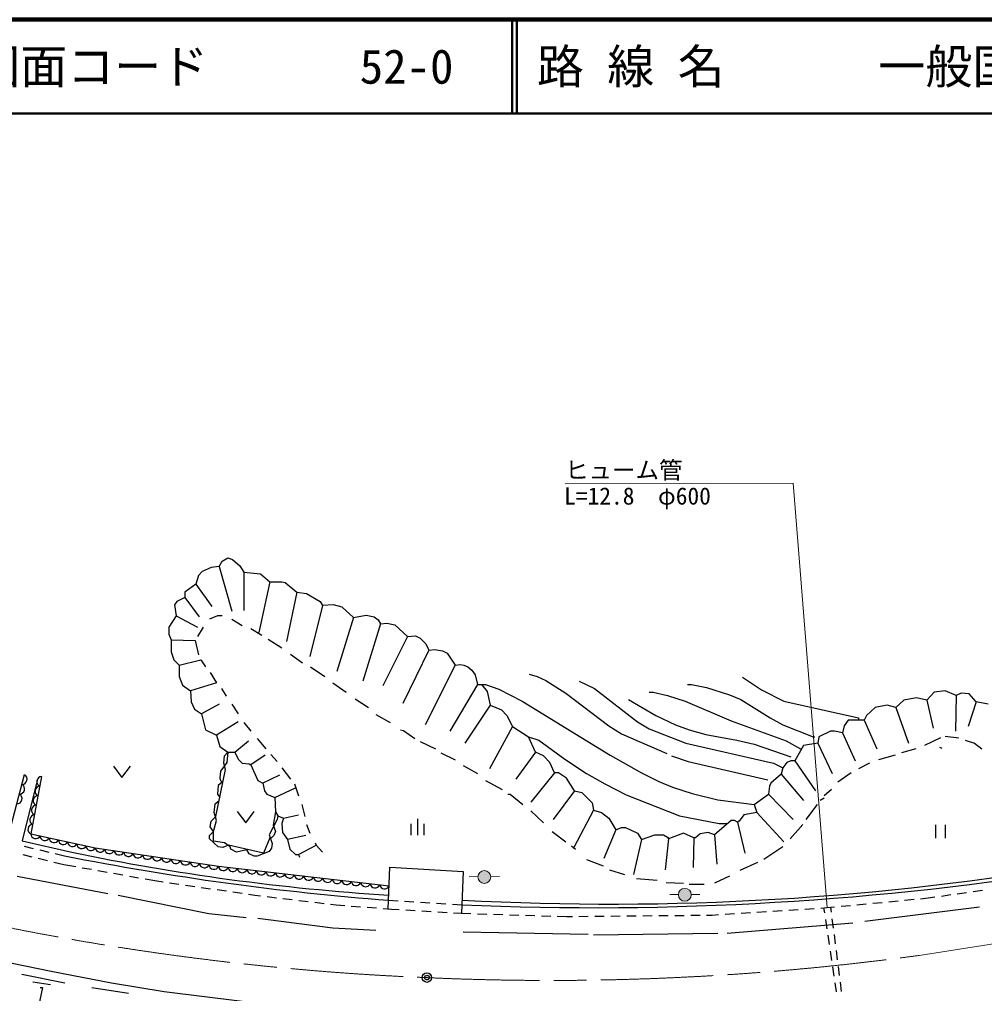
# Model space of a CAD drawing. Units: millimetres, scale not verified. Extents: x 40000 to 680000, y 20000 to 380000.
# Drawn here: x 125300 to 228032, y 276366 to 380000 of the extents above; entities that cross this region are included whole.
import ezdxf
from ezdxf.enums import TextEntityAlignment as Align

# ---------------------------------------------------------------- set-up
doc = ezdxf.new("R2010")
doc.units = ezdxf.units.MM
doc.header["$LTSCALE"] = 1000
doc.header["$PDMODE"] = 32
doc.header["$PDSIZE"] = 500
doc.linetypes.add('CHAIN', pattern=[18.5, 12, -1.5, 3.5, -1.5])
for name, color, linetype, lineweight in [('M-BGD', 7, 'Continuous', 25), ('M-BMK', 2, 'CHAIN', 13), ('M-BMK-SRVR', 3, 'Continuous', 25), ('M-STR-HTXT', 7, 'Continuous', 13), ('M-STR-STRC', 7, 'Continuous', 25), ('M-TTL', 2, 'Continuous', 140), ('M-TTL-LINE', 7, 'Continuous', 50)]:
    doc.layers.add(name, color=color, linetype=linetype, lineweight=lineweight)
doc.layers.add('M-TTL-TXT', color=7, linetype='Continuous')
doc.styles.add('ＭＳ ゴシック', font='')
doc.styles.get('ＭＳ ゴシック').set_extended_font_data('MS Gothic')

msp = doc.modelspace()

# ---------------------------------------------------------------- hatches: boundary and pattern name
at = {"layer": 'M-STR-HTXT'}
for points in [[(175459, 288764, -1), (174094, 288764, -0.41421), (174777, 289447, -0.41421)], [(196807, 286873, -1), (195442, 286873, -1)]]:
    msp.add_hatch(color=256, dxfattribs=at).paths.add_polyline_path(points)

# ---------------------------------------------------------------- linework, layer by layer
at = {"layer": 'M-BGD'}
for p, q in [((146542, 321790), (146881, 322383)), ((146881, 322383), (147473, 322721)), ((147473, 322721), (147981, 322552)), ((147981, 322552), (148743, 321875)), ((144764, 321282), (144341, 320859)), ((145695, 321705), (144764, 321282)), ((146542, 321790), (145695, 321705)), ((146542, 321790), (147897, 317049)), ((148743, 321875), (149167, 321197)), ((144341, 320859), (144087, 319927)), ((149167, 321197), (149167, 317133)), ((149167, 321197), (150945, 321028)), ((150945, 321028), (151961, 320181)), ((144087, 319927), (142901, 319081)), ((144087, 319927), (145780, 317557)), ((151961, 320181), (150775, 314763)), ((151961, 320181), (153231, 320181)), ((153231, 320181), (153569, 320097)), ((153569, 320097), (154839, 319081)), ((142901, 318488), (142055, 318065)), ((142901, 319081), (142901, 318488)), ((142901, 318488), (144425, 316456)), ((154839, 319081), (153739, 313831)), ((154839, 319081), (155855, 318911)), ((155855, 318911), (157295, 318065)), ((142055, 318065), (141801, 317726)), ((141801, 317726), (141970, 316541)), ((157549, 317641), (156194, 312223)), ((157295, 318065), (157549, 317641)), ((158734, 317726), (157549, 317641)), ((159665, 317472), (158734, 317726)), ((160851, 316371), (159665, 317472)), ((141970, 316541), (141208, 315355)), ((141970, 316541), (144256, 315355)), ((146373, 316541), (145526, 316202)), ((146881, 316541), (146373, 316541)), ((147897, 316202), (148997, 315525)), ((160851, 316371), (159073, 310614)), ((160851, 316371), (162205, 316625)), ((162205, 316625), (163052, 316456)), ((163052, 316456), (163475, 316117)), ((163475, 316117), (163729, 315694)), ((141208, 315355), (141208, 314593)), ((144849, 315355), (144256, 314339)), ((149929, 315186), (151114, 314509)), ((163729, 315694), (161867, 309598)), ((163729, 315694), (164407, 315779)), ((164407, 315779), (165253, 315609)), ((165253, 315609), (166608, 314339)), ((141208, 314593), (141462, 314001)), ((151791, 314085), (153231, 313154)), ((166608, 314339), (163983, 309090)), ((166608, 314339), (167455, 314424)), ((167455, 314424), (167963, 314170)), ((167963, 314170), (168555, 313577)), ((141462, 314001), (141462, 312731)), ((141462, 314001), (144002, 313916)), ((144002, 313916), (144341, 312392)), ((168555, 313577), (168894, 312900)), ((168894, 312900), (169487, 312985)), ((169487, 312985), (170333, 312815)), ((141462, 312731), (141716, 311884)), ((154162, 312477), (155432, 311545)), ((168894, 312900), (166100, 307227)), ((170333, 312815), (170841, 312561)), ((170841, 312561), (171688, 311291)), ((141716, 311884), (142309, 311291)), ((142309, 311291), (144595, 311884)), ((142309, 311291), (142309, 310106)), ((144595, 311884), (145103, 311122)), ((156279, 311122), (157803, 310106)), ((171688, 311291), (168471, 304941)), ((171688, 311291), (172196, 311376)), ((172196, 311376), (172619, 311291)), ((172619, 311291), (173043, 311122)), ((173043, 311122), (173466, 310783)), ((142309, 310106), (142647, 309175)), ((145611, 310529), (146288, 309429)), ((173466, 310783), (173805, 310275)), ((173805, 310275), (174059, 309259)), ((179562, 310360), (180409, 310106)), ((180409, 310106), (181340, 309683)), ((202253, 310021), (204285, 308667)), ((142647, 309175), (143494, 308582)), ((146288, 309429), (143494, 308582)), ((146796, 308836), (147304, 307989)), ((158649, 309429), (160089, 308413)), ((174059, 309259), (171095, 304264)), ((174059, 309259), (174905, 309259)), ((174482, 309259), (175075, 308497)), ((174905, 309259), (176345, 308751)), ((181340, 309683), (183457, 308328)), ((184896, 309598), (186505, 308836)), ((186505, 308836), (191077, 305280)), ((196411, 309259), (196834, 309259)), ((196834, 309259), (198443, 308921)), ((198443, 308921), (200898, 308159)), ((143494, 308582), (143579, 307397)), ((175075, 308497), (175413, 307058)), ((176345, 308751), (178800, 307481)), ((183457, 308328), (188029, 304857)), ((192347, 308413), (192770, 308413)), ((192770, 308413), (194294, 308074)), ((194294, 308074), (196157, 307481)), ((200898, 308159), (202083, 307651)), ((204285, 308667), (206655, 307481)), ((220795, 307820), (219440, 307566)), ((221895, 307566), (220795, 307820)), ((222657, 308413), (221895, 307566)), ((223843, 308582), (222657, 308413)), ((225028, 308074), (223843, 308582)), ((225028, 308074), (224943, 304264)), ((225536, 308328), (225028, 308074)), ((226383, 308243), (225536, 308328)), ((227145, 307397), (226383, 308243)), ((143579, 307397), (143917, 306635)), ((146542, 307143), (144679, 306127)), ((147897, 307143), (148574, 306127)), ((161020, 307735), (162459, 306804)), ((175413, 307058), (172704, 302994)), ((175413, 307058), (176599, 306550)), ((178800, 307481), (188198, 301724)), ((190145, 307651), (193024, 305957)), ((196157, 307481), (201067, 305365)), ((202083, 307651), (205216, 305703)), ((206655, 307481), (214614, 305703)), ((216392, 306804), (215461, 305957)), ((217662, 307058), (216392, 306804)), ((218593, 306804), (217662, 307058)), ((219440, 307566), (218593, 306804)), ((218593, 306804), (219948, 302994)), ((221895, 307566), (222573, 304603)), ((227145, 307397), (226298, 304772)), ((228415, 307143), (227145, 307397)), ((143917, 306635), (144679, 306127)), ((144679, 306127), (145103, 304433)), ((163221, 306042), (164745, 305195)), ((176599, 306550), (177191, 305957)), ((177191, 305957), (177784, 304772)), ((193024, 305957), (195141, 304941)), ((215461, 305957), (215207, 305449)), ((148574, 305280), (146288, 303841)), ((149167, 305195), (149929, 304264)), ((177784, 304772), (175329, 300285)), ((177784, 304772), (179477, 303671)), ((188029, 304857), (189383, 304010)), ((191077, 305280), (192347, 304518)), ((195141, 304941), (196580, 304433)), ((201067, 305365), (206909, 303248)), ((205216, 305703), (206571, 304941)), ((206571, 304941), (209788, 303671)), ((213090, 304857), (212921, 304095)), ((213513, 305449), (213090, 304857)), ((215207, 305449), (213513, 305449)), ((214614, 305703), (214614, 305534)), ((215207, 305449), (216561, 302401)), ((145103, 304433), (146288, 303841)), ((146288, 303841), (146627, 302655)), ((165846, 304433), (166185, 304349)), ((166185, 304349), (167370, 303502)), ((179477, 303671), (180578, 303333)), ((180239, 302063), (179477, 303671)), ((189383, 304010), (194209, 301893)), ((192347, 304518), (196241, 302994)), ((196580, 304433), (198358, 303925)), ((198358, 303925), (201660, 303333)), ((209788, 303671), (209957, 303671)), ((210381, 303671), (210296, 302994)), ((211651, 304264), (210381, 303671)), ((212074, 304264), (211651, 304264)), ((212921, 304095), (212074, 304264)), ((212921, 304095), (214275, 301131)), ((223843, 303756), (225282, 303587)), ((146627, 302655), (147473, 302063)), ((148235, 302063), (149675, 303248)), ((150606, 303502), (151537, 302401)), ((167963, 303163), (169571, 302401)), ((180578, 303333), (183372, 301301)), ((196241, 302994), (205555, 300877)), ((201660, 303333), (203523, 302909)), ((203523, 302909), (207417, 301555)), ((206909, 303248), (208433, 302401)), ((208772, 302740), (207841, 301131)), ((210296, 302994), (208772, 302740)), ((210296, 302994), (211820, 299777)), ((223335, 303587), (221641, 302740)), ((225959, 303333), (226975, 302994)), ((226975, 302994), (227737, 302401)), ((147050, 300877), (147135, 301639)), ((147135, 301639), (147473, 302063)), ((147473, 302063), (147389, 300962)), ((147473, 302063), (148235, 302063)), ((148235, 302063), (148574, 301301)), ((151453, 301724), (149929, 300708)), ((152045, 301809), (152723, 301047)), ((170164, 301978), (171688, 301216)), ((180239, 302063), (178123, 299184)), ((181086, 301639), (180239, 302063)), ((181763, 300962), (181086, 301639)), ((188198, 301724), (191500, 299861)), ((194717, 301639), (196495, 301047)), ((218509, 301724), (216731, 301216)), ((220710, 302401), (219186, 301978)), ((223250, 302571), (223504, 302486)), ((147389, 300962), (146711, 300031)), ((147219, 300200), (147050, 300877)), ((148574, 301301), (148997, 300877)), ((148997, 300877), (149759, 300793)), ((149759, 300793), (149929, 300708)), ((149929, 300708), (150691, 299015)), ((172535, 300623), (174059, 299777)), ((182271, 299861), (181763, 300962)), ((183372, 301301), (185658, 299777)), ((196495, 301047), (204962, 299099)), ((205555, 300877), (206571, 300369)), ((206994, 300962), (206571, 300369)), ((207417, 301131), (206994, 300962)), ((207841, 301131), (207417, 301131)), ((207841, 301131), (210042, 297914)), ((215799, 300877), (214614, 300285)), ((146203, 295205), (147219, 300200)), ((146711, 300031), (146627, 299269)), ((152977, 299607), (151199, 298761)), ((153231, 300369), (154162, 299184)), ((182271, 299861), (179731, 296729)), ((182695, 299861), (182271, 299861)), ((183541, 299269), (182695, 299861)), ((185658, 299777), (187605, 298676)), ((191500, 299861), (193363, 298930)), ((206401, 299692), (205301, 298761)), ((206571, 300369), (206401, 299692)), ((206401, 299692), (208772, 296898)), ((213852, 299861), (212413, 298845)), ((146457, 298507), (146373, 297575)), ((146881, 298845), (146457, 298507)), ((146627, 299269), (146711, 299015)), ((146711, 299015), (146881, 298845)), ((150691, 299015), (151199, 298761)), ((151199, 298761), (151368, 297914)), ((154585, 298676), (155009, 297406)), ((174905, 299015), (176683, 298083)), ((184388, 297914), (183541, 299269)), ((187605, 298676), (189891, 297491)), ((193363, 298930), (194802, 298337)), ((205301, 298761), (205131, 298422)), ((146373, 297575), (146627, 297237)), ((151368, 297914), (151622, 297575)), ((151622, 297575), (152469, 297237)), ((152469, 297237), (154670, 298253)), ((177276, 297575), (177530, 297575)), ((177530, 297575), (178885, 296475)), ((184388, 297914), (182102, 294866)), ((184388, 297914), (185150, 297745)), ((185150, 297745), (186251, 296644)), ((189891, 297491), (195564, 295289)), ((194802, 298337), (196919, 297660)), ((196919, 297660), (199628, 296983)), ((203523, 296475), (205047, 297575)), ((205131, 298422), (205047, 297575)), ((205047, 297575), (207671, 294866)), ((211735, 298083), (210973, 297406)), ((146034, 295628), (146119, 296559)), ((146119, 296559), (146542, 296898)), ((152469, 297237), (152553, 295713)), ((155347, 296475), (155686, 295205)), ((186251, 296644), (186420, 295882)), ((199628, 296983), (203523, 296475)), ((203523, 296475), (203777, 295628)), ((210211, 296475), (209026, 294866)), ((210973, 297152), (210550, 296898)), ((146288, 294781), (146034, 295628)), ((152553, 295713), (152299, 294273)), ((152553, 295713), (152807, 295289)), ((153400, 295035), (155009, 295374)), ((179731, 295797), (181086, 294527)), ((186420, 295882), (184303, 291903)), ((186420, 295882), (187267, 295628)), ((187267, 295628), (188029, 295035)), ((202422, 295374), (201914, 294697)), ((203777, 295628), (202422, 295374)), ((203777, 295628), (206655, 292495)), ((145611, 294104), (145695, 294697)), ((145695, 294697), (146203, 295205)), ((145949, 293596), (146288, 294781)), ((152723, 294866), (151876, 293257)), ((152807, 295289), (152723, 294866)), ((152807, 295289), (153400, 295035)), ((153400, 295035), (153231, 294443)), ((153231, 294443), (153315, 293511)), ((155855, 294358), (156194, 293427)), ((188029, 295035), (188791, 293765)), ((195564, 295289), (199797, 294443)), ((201067, 294781), (199289, 293257)), ((199797, 294443), (200559, 294443)), ((201406, 294781), (201067, 294781)), ((201745, 294612), (201406, 294781)), ((201914, 294697), (201745, 294612)), ((201745, 294612), (202507, 291310)), ((208687, 294358), (207333, 292834)), ((145526, 293173), (145949, 293596)), ((145949, 293596), (145611, 294104)), ((145949, 292580), (145949, 293596)), ((152299, 294273), (152553, 293596)), ((152553, 293596), (152384, 293173)), ((153315, 293511), (153823, 292749)), ((182017, 293596), (183457, 292495)), ((188791, 293765), (187521, 290717)), ((188791, 293765), (189383, 294019)), ((189383, 294019), (189807, 294019)), ((189807, 294019), (191077, 293427)), ((191077, 293427), (191500, 292749)), ((195987, 293427), (194379, 292834)), ((197088, 292919), (195987, 293427)), ((197765, 293342), (197257, 292919)), ((198612, 293511), (197765, 293342)), ((199289, 293257), (198612, 293511)), ((222819, 294308), (222819, 292908)), ((223869, 292908), (223869, 294308)), ((145526, 292834), (145526, 293173)), ((146457, 291987), (145526, 292834)), ((147135, 292411), (145949, 292580)), ((147727, 291987), (147135, 292411)), ((151961, 292919), (151283, 291310)), ((151876, 293257), (152215, 292326)), ((152130, 292919), (151961, 292919)), ((152384, 293173), (152130, 292919)), ((152215, 292326), (152130, 291818)), ((155771, 293173), (153823, 292749)), ((153823, 292749), (154077, 291733)), ((156787, 292411), (156871, 292157)), ((191500, 292749), (190653, 289024)), ((191500, 292749), (192939, 293257)), ((192939, 293257), (193871, 293257)), ((193871, 293257), (194294, 293003)), ((194379, 292834), (194040, 289532)), ((194294, 293003), (194379, 292834)), ((197088, 292919), (197003, 289786)), ((197257, 292919), (197088, 292919)), ((199289, 293257), (199543, 290125)), ((125797, 292035), (126770, 291805)), ((127451, 291644), (128424, 291414)), ((129106, 291253), (130093, 291019)), ((146965, 291903), (146457, 291987)), ((147558, 292157), (146965, 291903)), ((151283, 291310), (147558, 292157)), ((147812, 291733), (147727, 291987)), ((148405, 291395), (147812, 291733)), ((149505, 291649), (148405, 291395)), ((149759, 291225), (149505, 291649)), ((150267, 290971), (149759, 291225)), ((151876, 291479), (150606, 290971)), ((152130, 291818), (151876, 291479)), ((154077, 291733), (154670, 291141)), ((155009, 291141), (156871, 292157)), ((156871, 292157), (157549, 291395)), ((184049, 292072), (184473, 291733)), ((206571, 291987), (204539, 290633)), ((125652, 291144), (126625, 290912)), ((127306, 290750), (128278, 290519)), ((128959, 290357), (130031, 290102)), ((150606, 290971), (150267, 290971)), ((154670, 291141), (155009, 291141)), ((155009, 291141), (155093, 290887)), ((185658, 290633), (187436, 289955)), ((203861, 290294), (201999, 289447)), ((130031, 290102), (131288, 289879)), ((131978, 289756), (132962, 289581)), ((133651, 289459), (134636, 289284)), ((135325, 289161), (136310, 288986)), ((188113, 289532), (189722, 289024)), ((125037, 288855), (134689, 286992)), ((136999, 288863), (137983, 288688)), ((138673, 288566), (139931, 288342)), ((139931, 288342), (140591, 288247)), ((141284, 288148), (142273, 288005)), ((190992, 288601), (193193, 288431)), ((194125, 288177), (195987, 288093)), ((200898, 288855), (199289, 288093)), ((142966, 287905), (143956, 287763)), ((144649, 287663), (145639, 287521)), ((146332, 287421), (147321, 287279)), ((148014, 287179), (149004, 287036)), ((196580, 288008), (198189, 288008)), ((225127, 286986), (226117, 287131)), ((226810, 287232), (227799, 287376)), ((135789, 286823), (145441, 284875)), ((149697, 286937), (150357, 286842)), ((150357, 286842), (150969, 286768)), ((151664, 286684), (152657, 286564)), ((153352, 286480), (154344, 286360)), ((155039, 286276), (156032, 286156)), ((156727, 286073), (157720, 285953)), ((164595, 286289), (165596, 286227)), ((166294, 286184), (167293, 286122)), ((167991, 286078), (168989, 286016)), ((216145, 285973), (217140, 286068)), ((217837, 286134), (218833, 286229)), ((219529, 286295), (220525, 286390)), ((221222, 286456), (222017, 286532)), ((222017, 286532), (222753, 286640)), ((223445, 286741), (224435, 286885)), ((158415, 285869), (159026, 285795)), ((159026, 285795), (159918, 285727)), ((160616, 285674), (161613, 285598)), ((162311, 285545), (163308, 285469)), ((164006, 285415), (164898, 285347)), ((164898, 285347), (165729, 285297)), ((166428, 285255), (167426, 285196)), ((168125, 285154), (169123, 285094)), ((169688, 285973), (170686, 285911)), ((169821, 285052), (170820, 284992)), ((171385, 285867), (172385, 285805)), ((203807, 285025), (204805, 285089)), ((205504, 285135), (206502, 285199)), ((207200, 285245), (208198, 285309)), ((208897, 285355), (209894, 285420)), ((210593, 285465), (211268, 285509)), ((210903, 285485), (210985, 284939)), ((211268, 285509), (212063, 285584)), ((211635, 285544), (211704, 285010)), ((212760, 285651), (213756, 285746)), ((214452, 285812), (215448, 285907)), ((227483, 285553), (215291, 284029)), ((145441, 284875), (149421, 284452)), ((150691, 284367), (158649, 283351)), ((171518, 284950), (172349, 284900)), ((172349, 284900), (173360, 284869)), ((174059, 284848), (175059, 284817)), ((175759, 284796), (176758, 284765)), ((177458, 284744), (178457, 284713)), ((179157, 284692), (180157, 284662)), ((180856, 284640), (181856, 284610)), ((182555, 284588), (183566, 284557)), ((183566, 284557), (184154, 284563)), ((184854, 284571), (185854, 284581)), ((186554, 284588), (187554, 284598)), ((188254, 284605), (189254, 284616)), ((189954, 284623), (190954, 284633)), ((191654, 284640), (192653, 284650)), ((193353, 284657), (194353, 284668)), ((195053, 284675), (196053, 284685)), ((196753, 284692), (197753, 284702)), ((198453, 284709), (199041, 284715)), ((199041, 284715), (199716, 284759)), ((200414, 284805), (201412, 284869)), ((202111, 284915), (203109, 284979)), ((211088, 284246), (211236, 283257)), ((211793, 284316), (211921, 283324)), ((158649, 283351), (163221, 283097)), ((172535, 282928), (185827, 282674)), ((214021, 283859), (200644, 282759)), ((199628, 282759), (186420, 282589)), ((211340, 282565), (211488, 281576)), ((212010, 282630), (212137, 281638)), ((113691, 281827), (128847, 278695)), ((211591, 280884), (211739, 279895)), ((212227, 280944), (212354, 279952)), ((211843, 279202), (211991, 278213)), ((212443, 279258), (212571, 278266)), ((125545, 278441), (130117, 277509)), ((128847, 278695), (135112, 277509)), ((126730, 277594), (128593, 277340)), ((127746, 277001), (127323, 274969)), ((127492, 277001), (127746, 277001)), ((132995, 277001), (136890, 276409)), ((135112, 277509), (140700, 276578)), ((212094, 277521), (212242, 276532)), ((212660, 277572), (212787, 276580)), ((140700, 276578), (148997, 275562))]:
    msp.add_line(p, q, dxfattribs=at)
for points in [[(74137, 309430), (80757, 307512), (97345, 299653), (106203, 297394), (124208, 293445), (125850, 299656)], [(127177, 299044), (125600, 292608), (130885, 291401)], [(127640, 299446), (126508, 293346), (133358, 291880), (146483, 289906), (164652, 287839)], [(164562, 285373), (164723, 289806), (172525, 289341), (172349, 284900)]]:
    msp.add_lwpolyline(points, dxfattribs=at)
for centre, radius, start, end in [((125560, 299179), 558, 271.67276, 58.72658), ((125286, 298144), 558, 271.67276, 58.72658), ((127678, 298913), 534, 94.02662, 244.94319), ((125013, 297109), 558, 271.67276, 58.72658), ((127489, 297896), 534, 94.02662, 244.94319), ((127111, 295863), 534, 94.02662, 244.94319), ((127300, 296880), 534, 94.02662, 244.94319), ((126923, 294846), 534, 94.02662, 244.94319), ((126734, 293830), 534, 94.02662, 244.94319), ((127021, 293352), 513, 180.64483, 335.20075), ((127999, 293142), 513, 180.64483, 335.20075), ((128978, 292933), 513, 180.64483, 335.20075), ((129957, 292724), 513, 180.64483, 335.20075), ((130935, 292514), 513, 180.64483, 335.20075), ((131914, 292305), 513, 180.64483, 335.20075), ((179427, 522977), 236608, 258.16129, 266.41079), ((132892, 292095), 513, 180.64483, 335.20075), ((133882, 291929), 526, 185.2841, 337.60379), ((134891, 291777), 526, 185.2841, 337.60379), ((135901, 291625), 526, 185.2841, 337.60379), ((136910, 291473), 526, 185.2841, 337.60379), ((137920, 291321), 526, 185.2841, 337.60379), ((187016, 578035), 292606, 258.7823, 265.6055), ((138930, 291169), 526, 185.2841, 337.60379), ((139939, 291017), 526, 185.2841, 337.60379), ((140949, 290865), 526, 185.2841, 337.60379), ((141959, 290713), 526, 185.2841, 337.60379), ((142968, 290562), 526, 185.2841, 337.60379), ((143978, 290410), 526, 185.2841, 337.60379), ((144988, 290258), 526, 185.2841, 337.60379), ((188201, 583044), 297164, 266.95293, 279.8082), ((145997, 290106), 526, 185.2841, 337.60379), ((147002, 289970), 522, 187.06835, 339.95332), ((148011, 289855), 522, 187.06835, 339.95332), ((149021, 289740), 522, 187.06835, 339.95332), ((150030, 289625), 522, 187.06835, 339.95332), ((151039, 289511), 522, 187.06835, 339.95332), ((152049, 289396), 522, 187.06835, 339.95332), ((153058, 289281), 522, 187.06835, 339.95332), ((186466, 610152), 324652, 267.51411, 279.28062), ((154067, 289166), 522, 187.06835, 339.95332), ((155077, 289051), 522, 187.06835, 339.95332), ((156086, 288937), 522, 187.06835, 339.95332), ((157095, 288822), 522, 187.06835, 339.95332), ((158105, 288707), 522, 187.06835, 339.95332), ((159114, 288592), 522, 187.06835, 339.95332), ((160123, 288477), 522, 187.06835, 339.95332), ((161133, 288363), 522, 187.06835, 339.95332), ((162142, 288248), 522, 187.06835, 339.95332), ((163151, 288133), 522, 187.06835, 339.95332), ((164161, 288018), 522, 187.06835, 339.95332)]:
    msp.add_arc(centre, radius, start, end, dxfattribs=at)
at = {"layer": 'M-BMK'}
msp.add_line((221060, 280419), (268238, 287782), dxfattribs=at)
for centre, radius, start, end in [((180388, 564746), 286930, 257.37017, 267.66025), ((181840, 567996), 290240, 267.40009, 277.76609)]:
    msp.add_arc(centre, radius, start, end, dxfattribs=at)
at = {"layer": 'M-BMK-SRVR'}
msp.add_circle((168674, 278055), 500, dxfattribs=at)
msp.add_point((168674, 278055), dxfattribs=at)
at = {"layer": 'M-STR-HTXT'}
for p, q in [((183381, 330593), (207671, 330680)), ((207671, 330680), (211268, 285509)), ((173181, 288799), (174095, 288800)), ((175474, 288799), (176388, 288800)), ((194529, 286908), (195443, 286909)), ((196822, 286908), (197736, 286909))]:
    msp.add_line(p, q, dxfattribs=at)
for centre in [(174777, 288764), (196125, 286873)]:
    msp.add_circle(centre, 683, dxfattribs=at)
at = {"layer": 'M-STR-STRC'}
for p, q in [((135313, 300553), (136213, 299353)), ((136213, 299353), (137113, 300553)), ((148479, 295737), (149379, 294537)), ((149379, 294537), (150279, 295737)), ((166997, 293212), (166997, 294437)), ((167697, 293212), (167697, 294962)), ((168397, 293212), (168397, 294437))]:
    msp.add_line(p, q, dxfattribs=at)
at = {"layer": 'M-TTL'}
msp.add_line((680000, 380000), (40000, 380000), dxfattribs=at)
at = {"layer": 'M-TTL-LINE'}
for p, q in [((177750, 380000), (177750, 370000)), ((178250, 380000), (178250, 370000)), ((40000, 370000), (680000, 370000))]:
    msp.add_line(p, q, dxfattribs=at)

# ---------------------------------------------------------------- texts
at = {"layer": 'M-STR-HTXT', "style": 'ＭＳ ゴシック'}
for s, p in [('ヒューム管', (183381, 330593)), ('L=12.8\u3000φ600', (183284, 327835))]:
    msp.add_text(s, height=1833, dxfattribs=at).set_placement(p, align=Align.BOTTOM_LEFT)
at = {"layer": 'M-TTL-TXT', "style": 'ＭＳ ゴシック'}
for s, p in [('路 線 名', (180380, 375000)), ('一般国道376号', (216734, 375000)), ('図面コード', (120380, 375000)), ('52-0', (161521, 375000))]:
    msp.add_text(s, height=3666, dxfattribs=at).set_placement(p, align=Align.MIDDLE_LEFT)

doc.saveas('drawing.dxf')
